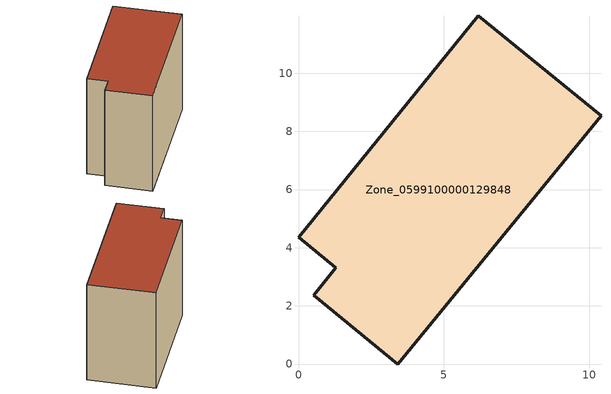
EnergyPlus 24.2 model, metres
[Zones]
Zone_0599100000129848
 floor ground (C_G): 0.52,2.36 1.29,3.31 0,4.36 6.19,11.97 10.4,8.53 3.41,0 z0
 wall outside (C_F): 1.29,3.31 0.52,2.36 3.41,0 10.4,8.53 6.19,11.97 0,4.36 1.29,3.31 z0:8.93
 roof outside (C_R): 6.19,11.97 0,4.36 1.29,3.31 0.52,2.36 3.41,0 10.4,8.53 z8.93
[BUILDING]
Pand.0599100000129848: North Axis=0; Terrain=City; Loads Convergence Tolerance Value=0.04; Temperature Convergence Tolerance Value=0.4; Solar Distribution=FullExterior; Maximum Number of Warmup Days=25; Minimum Number of Warmup Days=1
[Site:Location]
Rotterdam.The.Hague.AP_ZH_NLD Design_Conditions: Latitude=51.96; Longitude=4.45; Time Zone=1; Elevation=-4.5
[SITE:GROUNDTEMPERATURE:BUILDINGSURFACE]
18, 18, 18, 18, 18, 18, 18, 18, 18, 18, 18, 18
[MATERIAL] Thermal Absorptance=0.9; Solar Absorptance=0.7; Visible Absorptance=0.7
Name | Roughness | Thickness | Conductivity | Density | Specific Heat
G.TI.1946 | MediumSmooth | 0.15 | 1 | 540 | 1210
F.TI.1946 | Rough | 0.3 | 0.857143 | 1920 | 840
R.TI.1946 | MediumRough | 0.2 | 0.1 | 1500 | 1000
[CONSTRUCTION]
C_G: G.TI.1946
C_F: F.TI.1946
C_R: R.TI.1946
[ZONE]
Zone_0599100000129848: Type=1; Multiplier=1; Ceiling Height=Autocalculate; Volume=Autocalculate; Floor Area=autocalculate; Part of Total Floor Area=Yes
[ZONEINFILTRATION:DESIGNFLOWRATE]
Infil_Zone_0599100000129848: Zone or ZoneList or Space or SpaceList=Zone_0599100000129848; Schedule=AlwaysOn; Design Flow Rate Calculation Method=Flow/Area; Flow Rate per Floor Area=0.003; Constant Term Coefficient=1; Temperature Term Coefficient=0; Velocity Term Coefficient=0; Velocity Squared Term Coefficient=0
[HVACTEMPLATE:ZONE:IDEALLOADSAIRSYSTEM]
Zone_0599100000129848: Maximum Heating Supply Air Temperature=50; Minimum Cooling Supply Air Temperature=13; Maximum Heating Supply Air Humidity Ratio=0.0156; Minimum Cooling Supply Air Humidity Ratio=0.0077; Heating Limit=NoLimit; Cooling Limit=NoLimit; Dehumidification Control Type=ConstantSensibleHeatRatio; Cooling Sensible Heat Ratio=0.7; Dehumidification Setpoint=60; Humidification Control Type=None; Humidification Setpoint=30; Outdoor Air Method=None; Outdoor Air Flow Rate per Person=0.00944; Outdoor Air Flow Rate per Zone Floor Area=0; Outdoor Air Flow Rate per Zone=0; Demand Controlled Ventilation Type=None; Outdoor Air Economizer Type=NoEconomizer; Heat Recovery Type=None; Sensible Heat Recovery Effectiveness=0.7; Latent Heat Recovery Effectiveness=0.65
[ZONECONTROL:THERMOSTAT]
ThermostatControl_Zone_0599100000129848: Zone or ZoneList=Zone_0599100000129848; Control Type Schedule=DualSetpointControlType; Control 1=Thermostat_Zone_0599100000129848; Temperature Difference Between Cutout And Setpoint=0
[THERMOSTATSETPOINT:DUALSETPOINT]
Thermostat_Zone_0599100000129848: Heating Setpoint Temperature Schedule=HeatingSetpoint_Zone_0599100000129848; Cooling Setpoint Temperature Schedule=CoolingSetpoint_Zone_0599100000129848
[SCHEDULE:COMPACT]
HeatingSetpoint_Zone_0599100000129848: Through: 12/31, For: AllDays, Until: 24:00, 21
CoolingSetpoint_Zone_0599100000129848: Through: 12/31, For: AllDays, Until: 24:00, 24
DualSetpointControlType: Through: 12/31, For: AllDays, Until: 24:00, 4
AlwaysOn: Through: 12/31, For: AllDays, Until: 24:00, 1
